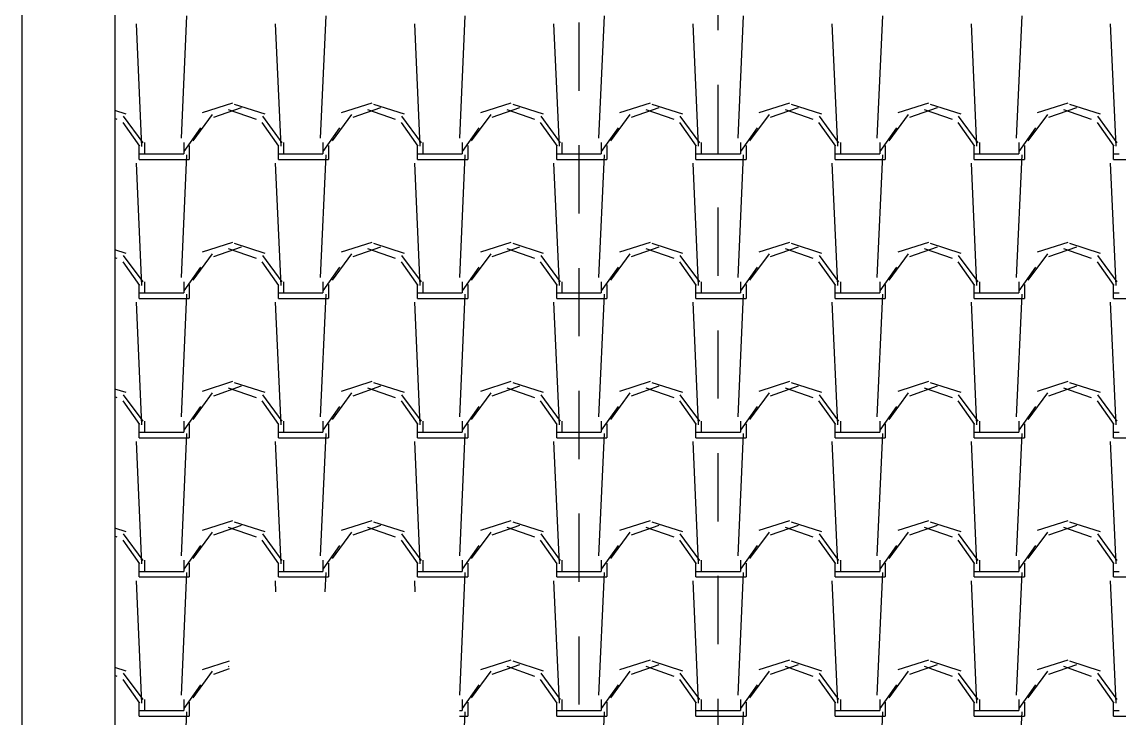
# Model space of a CAD drawing. Header units: millimetres. Extents: x 3923 to 4007, y 744 to 863.
# Drawn here: x 3930.972 to 3932.983, y 839.611 to 840.886 of the extents above; entities that cross this region are included whole.
import ezdxf

# ---------------------------------------------------------------- set-up
doc = ezdxf.new("R2010")
doc.units = ezdxf.units.MM
doc.linetypes.add('HIDDEN2', pattern=[0.1875, 0.125, -0.0625])
doc.layers.add('-HIDRO', color=8, linetype='Continuous')

msp = doc.modelspace()

# ---------------------------------------------------------------- linework, layer by layer
at = {"layer": '-HIDRO'}
for p, q in [((3930.9722, 855.7515), (3930.9722, 834.9143)), ((3931.1423, 854.5608), (3931.1423, 835.0844))]:
    msp.add_line(p, q, dxfattribs=at)
at = {"layer": '-HIDRO', "linetype": 'HIDDEN2'}
for p, q in [((3931.9928, 853.7103), (3931.9928, 835.9349)), ((3932.2479, 846.396), (3932.2479, 836.19))]:
    msp.add_line(p, q, dxfattribs=at)
at = {"layer": '-HIDRO', "linetype": 'Continuous'}
for p, q in [((3931.2644, 840.6731), (3931.2746, 840.8977)), ((3931.5195, 840.6731), (3931.5297, 840.8977)), ((3931.7747, 840.6731), (3931.7849, 840.8977)), ((3932.0298, 840.6731), (3932.04, 840.8977)), ((3932.285, 840.6731), (3932.2952, 840.8977)), ((3932.5401, 840.6731), (3932.5503, 840.8977)), ((3932.7953, 840.6731), (3932.8055, 840.8977)), ((3931.1921, 840.6583), (3931.1819, 840.8829)), ((3931.4472, 840.6584), (3931.437, 840.8829)), ((3931.7024, 840.6584), (3931.6922, 840.8829)), ((3931.9575, 840.6584), (3931.9473, 840.8829)), ((3932.2127, 840.6584), (3932.2025, 840.8829)), ((3932.4678, 840.6584), (3932.4576, 840.8829)), ((3932.723, 840.6584), (3932.7128, 840.8829)), ((3932.9781, 840.6584), (3932.9679, 840.8829)), ((3931.3584, 840.7374), (3931.3023, 840.7195)), ((3931.6135, 840.7374), (3931.5574, 840.7195)), ((3931.8687, 840.7374), (3931.8126, 840.7195)), ((3932.1238, 840.7374), (3932.0677, 840.7195)), ((3932.379, 840.7374), (3932.3229, 840.7195)), ((3932.6341, 840.7374), (3932.578, 840.7195)), ((3932.8893, 840.7374), (3932.8332, 840.7195)), ((3931.1631, 840.7173), (3931.1423, 840.7239)), ((3931.3212, 840.7168), (3931.2855, 840.6683)), ((3931.3743, 840.7289), (3931.3233, 840.711)), ((3931.4022, 840.7076), (3931.3511, 840.7255)), ((3931.4182, 840.7173), (3931.3621, 840.7351)), ((3931.5763, 840.7168), (3931.5406, 840.6683)), ((3931.6295, 840.7289), (3931.5785, 840.711)), ((3931.6573, 840.7076), (3931.6063, 840.7255)), ((3931.6734, 840.7173), (3931.6172, 840.7351)), ((3931.8315, 840.7168), (3931.7958, 840.6683)), ((3931.8846, 840.7289), (3931.8336, 840.711)), ((3931.9125, 840.7076), (3931.8614, 840.7255)), ((3931.9285, 840.7173), (3931.8724, 840.7351)), ((3932.0866, 840.7168), (3932.0509, 840.6683)), ((3932.1398, 840.7289), (3932.0888, 840.711)), ((3932.1676, 840.7076), (3932.1166, 840.7255)), ((3932.1837, 840.7173), (3932.1275, 840.7351)), ((3932.3418, 840.7168), (3932.3061, 840.6683)), ((3932.3949, 840.7289), (3932.3439, 840.711)), ((3932.4228, 840.7076), (3932.3717, 840.7255)), ((3932.4388, 840.7173), (3932.3827, 840.7351)), ((3932.5969, 840.7168), (3932.5612, 840.6683)), ((3932.6501, 840.7289), (3932.5991, 840.711)), ((3932.6779, 840.7076), (3932.6269, 840.7255)), ((3932.694, 840.7173), (3932.6378, 840.7351)), ((3932.8521, 840.7168), (3932.8164, 840.6683)), ((3932.9052, 840.7289), (3932.8542, 840.711)), ((3932.9331, 840.7076), (3932.882, 840.7255)), ((3932.9491, 840.7173), (3932.893, 840.7351)), ((3931.147, 840.7076), (3931.1423, 840.7093)), ((3931.1882, 840.6587), (3931.1576, 840.702)), ((3931.1942, 840.6649), (3931.1585, 840.7134)), ((3931.4433, 840.6587), (3931.4127, 840.702)), ((3931.4493, 840.6649), (3931.4136, 840.7134)), ((3931.6985, 840.6587), (3931.6679, 840.702)), ((3931.7045, 840.6649), (3931.6687, 840.7134)), ((3931.9537, 840.6587), (3931.923, 840.702)), ((3931.9596, 840.6649), (3931.9239, 840.7134)), ((3932.2088, 840.6587), (3932.1782, 840.702)), ((3932.2148, 840.6649), (3932.179, 840.7134)), ((3932.464, 840.6587), (3932.4333, 840.702)), ((3932.4699, 840.6649), (3932.4342, 840.7134)), ((3932.7191, 840.6586), (3932.6885, 840.702)), ((3932.7251, 840.6649), (3932.6893, 840.7134)), ((3932.9743, 840.6586), (3932.9436, 840.702)), ((3932.9802, 840.6649), (3932.9445, 840.7134)), ((3931.2995, 840.692), (3931.2688, 840.6486)), ((3931.5546, 840.692), (3931.524, 840.6486)), ((3931.8098, 840.692), (3931.7792, 840.6486)), ((3932.0649, 840.692), (3932.0343, 840.6486)), ((3932.3201, 840.692), (3932.2895, 840.6486)), ((3932.5752, 840.692), (3932.5446, 840.6486)), ((3932.8304, 840.692), (3932.7998, 840.6486)), ((3931.1872, 840.6345), (3931.1872, 840.6601)), ((3931.1974, 840.6447), (3931.1974, 840.6652)), ((3931.2688, 840.6652), (3931.2688, 840.6447)), ((3931.279, 840.6601), (3931.279, 840.6345)), ((3931.4423, 840.6345), (3931.4423, 840.6601)), ((3931.4525, 840.6447), (3931.4525, 840.6652)), ((3931.524, 840.6652), (3931.524, 840.6447)), ((3931.5342, 840.6601), (3931.5342, 840.6345)), ((3931.6975, 840.6345), (3931.6975, 840.6601)), ((3931.7077, 840.6447), (3931.7077, 840.6652)), ((3931.7791, 840.6652), (3931.7791, 840.6447)), ((3931.7893, 840.6601), (3931.7893, 840.6345)), ((3931.9526, 840.6345), (3931.9526, 840.6601)), ((3931.9628, 840.6447), (3931.9628, 840.6652)), ((3932.0343, 840.6652), (3932.0343, 840.6447)), ((3932.0445, 840.6601), (3932.0445, 840.6345)), ((3932.2078, 840.6345), (3932.2078, 840.6601)), ((3932.218, 840.6447), (3932.218, 840.6652)), ((3932.2894, 840.6652), (3932.2894, 840.6447)), ((3932.2996, 840.6601), (3932.2996, 840.6345)), ((3932.4629, 840.6345), (3932.4629, 840.6601)), ((3932.4731, 840.6447), (3932.4731, 840.6652)), ((3932.5446, 840.6652), (3932.5446, 840.6447)), ((3932.5548, 840.6601), (3932.5548, 840.6345)), ((3932.7181, 840.6345), (3932.7181, 840.6601)), ((3932.7283, 840.6447), (3932.7283, 840.6652)), ((3932.7997, 840.6652), (3932.7997, 840.6447)), ((3932.8099, 840.6601), (3932.8099, 840.6345)), ((3932.9732, 840.6345), (3932.9732, 840.6601)), ((3931.1872, 840.6447), (3931.1974, 840.6447)), ((3931.1974, 840.6447), (3931.2688, 840.6447)), ((3931.2644, 840.418), (3931.2746, 840.6425)), ((3931.4423, 840.6447), (3931.4525, 840.6447)), ((3931.4525, 840.6447), (3931.524, 840.6447)), ((3931.5195, 840.418), (3931.5297, 840.6425)), ((3931.6975, 840.6447), (3931.7077, 840.6447)), ((3931.7077, 840.6447), (3931.7791, 840.6447)), ((3931.7747, 840.418), (3931.7849, 840.6425)), ((3931.9526, 840.6447), (3931.9628, 840.6447)), ((3931.9628, 840.6447), (3932.0343, 840.6447)), ((3932.0298, 840.418), (3932.04, 840.6425)), ((3932.2078, 840.6447), (3932.218, 840.6447)), ((3932.218, 840.6447), (3932.2894, 840.6447)), ((3932.285, 840.418), (3932.2952, 840.6425)), ((3932.4629, 840.6447), (3932.4731, 840.6447)), ((3932.4731, 840.6447), (3932.5446, 840.6447)), ((3932.5401, 840.418), (3932.5503, 840.6425)), ((3932.7181, 840.6447), (3932.7283, 840.6447)), ((3932.7283, 840.6447), (3932.7997, 840.6447)), ((3932.7953, 840.418), (3932.8055, 840.6425)), ((3932.9732, 840.6447), (3932.9834, 840.6447)), ((3931.1921, 840.4032), (3931.1819, 840.6277)), ((3931.1872, 840.6345), (3931.1974, 840.6345)), ((3931.1974, 840.6345), (3931.279, 840.6345)), ((3931.4472, 840.4032), (3931.437, 840.6277)), ((3931.4423, 840.6345), (3931.4525, 840.6345)), ((3931.4525, 840.6345), (3931.5342, 840.6345)), ((3931.7024, 840.4032), (3931.6922, 840.6277)), ((3931.6975, 840.6345), (3931.7077, 840.6345)), ((3931.7077, 840.6345), (3931.7893, 840.6345)), ((3931.9575, 840.4032), (3931.9473, 840.6277)), ((3931.9526, 840.6345), (3931.9628, 840.6345)), ((3931.9628, 840.6345), (3932.0445, 840.6345)), ((3932.2127, 840.4032), (3932.2025, 840.6277)), ((3932.2078, 840.6345), (3932.218, 840.6345)), ((3932.218, 840.6345), (3932.2996, 840.6345)), ((3932.4678, 840.4032), (3932.4576, 840.6277)), ((3932.4629, 840.6345), (3932.4731, 840.6345)), ((3932.4731, 840.6345), (3932.5548, 840.6345)), ((3932.723, 840.4032), (3932.7128, 840.6277)), ((3932.7181, 840.6345), (3932.7283, 840.6345)), ((3932.7283, 840.6345), (3932.8099, 840.6345)), ((3932.9781, 840.4032), (3932.9679, 840.6277)), ((3932.9732, 840.6345), (3932.9834, 840.6345)), ((3932.9834, 840.6345), (3933.0651, 840.6345)), ((3931.3584, 840.4822), (3931.3023, 840.4644)), ((3931.4182, 840.4621), (3931.3621, 840.48)), ((3931.6135, 840.4822), (3931.5574, 840.4644)), ((3931.6734, 840.4621), (3931.6172, 840.48)), ((3931.8687, 840.4822), (3931.8126, 840.4644)), ((3931.9285, 840.4621), (3931.8724, 840.48)), ((3932.1238, 840.4822), (3932.0677, 840.4644)), ((3932.1837, 840.4621), (3932.1275, 840.48)), ((3932.379, 840.4822), (3932.3229, 840.4644)), ((3932.4388, 840.4621), (3932.3827, 840.48)), ((3932.6341, 840.4822), (3932.578, 840.4644)), ((3932.694, 840.4621), (3932.6378, 840.48)), ((3932.8893, 840.4822), (3932.8332, 840.4644)), ((3932.9491, 840.4621), (3932.893, 840.48)), ((3931.1631, 840.4621), (3931.1423, 840.4687)), ((3931.147, 840.4525), (3931.1423, 840.4541)), ((3931.1942, 840.4098), (3931.1585, 840.4582)), ((3931.3212, 840.4616), (3931.2855, 840.4132)), ((3931.3743, 840.4737), (3931.3233, 840.4559)), ((3931.4022, 840.4525), (3931.3511, 840.4703)), ((3931.4493, 840.4098), (3931.4136, 840.4582)), ((3931.5763, 840.4616), (3931.5406, 840.4132)), ((3931.6295, 840.4737), (3931.5785, 840.4559)), ((3931.6573, 840.4525), (3931.6063, 840.4703)), ((3931.7045, 840.4098), (3931.6687, 840.4582)), ((3931.8315, 840.4616), (3931.7958, 840.4132)), ((3931.8846, 840.4737), (3931.8336, 840.4559)), ((3931.9125, 840.4525), (3931.8614, 840.4703)), ((3931.9596, 840.4098), (3931.9239, 840.4582)), ((3932.0866, 840.4616), (3932.0509, 840.4132)), ((3932.1398, 840.4737), (3932.0888, 840.4559)), ((3932.1676, 840.4525), (3932.1166, 840.4703)), ((3932.2148, 840.4098), (3932.179, 840.4582)), ((3932.3418, 840.4616), (3932.3061, 840.4132)), ((3932.3949, 840.4737), (3932.3439, 840.4559)), ((3932.4228, 840.4525), (3932.3717, 840.4703)), ((3932.4699, 840.4098), (3932.4342, 840.4582)), ((3932.5969, 840.4616), (3932.5612, 840.4132)), ((3932.6501, 840.4737), (3932.5991, 840.4559)), ((3932.6779, 840.4525), (3932.6269, 840.4703)), ((3932.7251, 840.4098), (3932.6893, 840.4582)), ((3932.8521, 840.4616), (3932.8164, 840.4132)), ((3932.9052, 840.4737), (3932.8542, 840.4559)), ((3932.9331, 840.4525), (3932.882, 840.4703)), ((3932.9802, 840.4098), (3932.9445, 840.4582)), ((3931.1882, 840.4035), (3931.1576, 840.4469)), ((3931.2995, 840.4368), (3931.2688, 840.3935)), ((3931.4433, 840.4035), (3931.4127, 840.4469)), ((3931.5546, 840.4368), (3931.524, 840.3935)), ((3931.6985, 840.4035), (3931.6679, 840.4469)), ((3931.8098, 840.4368), (3931.7792, 840.3935)), ((3931.9537, 840.4035), (3931.923, 840.4469)), ((3932.0649, 840.4368), (3932.0343, 840.3935)), ((3932.2088, 840.4035), (3932.1782, 840.4469)), ((3932.3201, 840.4368), (3932.2895, 840.3935)), ((3932.464, 840.4035), (3932.4333, 840.4469)), ((3932.5752, 840.4368), (3932.5446, 840.3935)), ((3932.7191, 840.4035), (3932.6885, 840.4469)), ((3932.8304, 840.4368), (3932.7998, 840.3935)), ((3932.9743, 840.4035), (3932.9436, 840.4469)), ((3931.1872, 840.3794), (3931.1872, 840.4049)), ((3931.1974, 840.3896), (3931.1974, 840.41)), ((3931.2688, 840.41), (3931.2688, 840.3896)), ((3931.279, 840.4049), (3931.279, 840.3794)), ((3931.4423, 840.3794), (3931.4423, 840.4049)), ((3931.4525, 840.3896), (3931.4525, 840.41)), ((3931.524, 840.41), (3931.524, 840.3896)), ((3931.5342, 840.4049), (3931.5342, 840.3794)), ((3931.6975, 840.3794), (3931.6975, 840.4049)), ((3931.7077, 840.3896), (3931.7077, 840.41)), ((3931.7791, 840.41), (3931.7791, 840.3896)), ((3931.7893, 840.4049), (3931.7893, 840.3794)), ((3931.9526, 840.3794), (3931.9526, 840.4049)), ((3931.9628, 840.3896), (3931.9628, 840.41)), ((3932.0343, 840.41), (3932.0343, 840.3896)), ((3932.0445, 840.4049), (3932.0445, 840.3794)), ((3932.2078, 840.3794), (3932.2078, 840.4049)), ((3932.218, 840.3896), (3932.218, 840.41)), ((3932.2894, 840.41), (3932.2894, 840.3896)), ((3932.2996, 840.4049), (3932.2996, 840.3794)), ((3932.4629, 840.3794), (3932.4629, 840.4049)), ((3932.4731, 840.3896), (3932.4731, 840.41)), ((3932.5446, 840.41), (3932.5446, 840.3896)), ((3932.5548, 840.4049), (3932.5548, 840.3794)), ((3932.7181, 840.3794), (3932.7181, 840.4049)), ((3932.7283, 840.3896), (3932.7283, 840.41)), ((3932.7997, 840.41), (3932.7997, 840.3896)), ((3932.8099, 840.4049), (3932.8099, 840.3794)), ((3932.9732, 840.3794), (3932.9732, 840.4049)), ((3931.1872, 840.3896), (3931.1974, 840.3896)), ((3931.1872, 840.3794), (3931.1974, 840.3794)), ((3931.1974, 840.3896), (3931.2688, 840.3896)), ((3931.1974, 840.3794), (3931.279, 840.3794)), ((3931.2644, 840.1628), (3931.2746, 840.3874)), ((3931.4423, 840.3896), (3931.4525, 840.3896)), ((3931.4423, 840.3794), (3931.4525, 840.3794)), ((3931.4525, 840.3896), (3931.524, 840.3896)), ((3931.4525, 840.3794), (3931.5342, 840.3794)), ((3931.5195, 840.1628), (3931.5297, 840.3874)), ((3931.6975, 840.3896), (3931.7077, 840.3896)), ((3931.6975, 840.3794), (3931.7077, 840.3794)), ((3931.7077, 840.3896), (3931.7791, 840.3896)), ((3931.7077, 840.3794), (3931.7893, 840.3794)), ((3931.7747, 840.1628), (3931.7849, 840.3874)), ((3931.9526, 840.3896), (3931.9628, 840.3896)), ((3931.9526, 840.3794), (3931.9628, 840.3794)), ((3931.9628, 840.3896), (3932.0343, 840.3896)), ((3931.9628, 840.3794), (3932.0445, 840.3794)), ((3932.0298, 840.1628), (3932.04, 840.3874)), ((3932.2078, 840.3896), (3932.218, 840.3896)), ((3932.2078, 840.3794), (3932.218, 840.3794)), ((3932.218, 840.3896), (3932.2894, 840.3896)), ((3932.218, 840.3794), (3932.2996, 840.3794)), ((3932.285, 840.1628), (3932.2952, 840.3874)), ((3932.4629, 840.3896), (3932.4731, 840.3896)), ((3932.4629, 840.3794), (3932.4731, 840.3794)), ((3932.4731, 840.3896), (3932.5446, 840.3896)), ((3932.4731, 840.3794), (3932.5548, 840.3794)), ((3932.5401, 840.1628), (3932.5503, 840.3874)), ((3932.7181, 840.3896), (3932.7283, 840.3896)), ((3932.7181, 840.3794), (3932.7283, 840.3794)), ((3932.7283, 840.3896), (3932.7997, 840.3896)), ((3932.7283, 840.3794), (3932.8099, 840.3794)), ((3932.7953, 840.1628), (3932.8055, 840.3874)), ((3932.9732, 840.3896), (3932.9834, 840.3896)), ((3932.9732, 840.3794), (3932.9834, 840.3794)), ((3932.9834, 840.3794), (3933.0651, 840.3794)), ((3931.1921, 840.148), (3931.1819, 840.3726)), ((3931.4472, 840.148), (3931.437, 840.3726)), ((3931.7024, 840.1481), (3931.6922, 840.3726)), ((3931.9575, 840.1481), (3931.9473, 840.3726)), ((3932.2127, 840.1481), (3932.2025, 840.3726)), ((3932.4678, 840.1481), (3932.4576, 840.3726)), ((3932.723, 840.1481), (3932.7128, 840.3726)), ((3932.9781, 840.1481), (3932.9679, 840.3726)), ((3931.1631, 840.207), (3931.1423, 840.2136)), ((3931.3584, 840.2271), (3931.3023, 840.2092)), ((3931.3743, 840.2186), (3931.3233, 840.2007)), ((3931.4022, 840.1973), (3931.3511, 840.2152)), ((3931.4182, 840.207), (3931.3621, 840.2248)), ((3931.6135, 840.2271), (3931.5574, 840.2092)), ((3931.6295, 840.2186), (3931.5785, 840.2007)), ((3931.6573, 840.1973), (3931.6063, 840.2152)), ((3931.6734, 840.207), (3931.6172, 840.2248)), ((3931.8687, 840.2271), (3931.8126, 840.2092)), ((3931.8846, 840.2186), (3931.8336, 840.2007)), ((3931.9125, 840.1973), (3931.8614, 840.2152)), ((3931.9285, 840.207), (3931.8724, 840.2248)), ((3932.1238, 840.2271), (3932.0677, 840.2092)), ((3932.1398, 840.2186), (3932.0888, 840.2007)), ((3932.1676, 840.1973), (3932.1166, 840.2152)), ((3932.1837, 840.207), (3932.1275, 840.2248)), ((3932.379, 840.2271), (3932.3229, 840.2092)), ((3932.3949, 840.2186), (3932.3439, 840.2007)), ((3932.4228, 840.1973), (3932.3717, 840.2152)), ((3932.4388, 840.207), (3932.3827, 840.2248)), ((3932.6341, 840.2271), (3932.578, 840.2092)), ((3932.6501, 840.2186), (3932.5991, 840.2007)), ((3932.6779, 840.1973), (3932.6269, 840.2152)), ((3932.694, 840.207), (3932.6378, 840.2248)), ((3932.8893, 840.2271), (3932.8332, 840.2092)), ((3932.9052, 840.2186), (3932.8542, 840.2007)), ((3932.9331, 840.1973), (3932.882, 840.2152)), ((3932.9491, 840.207), (3932.893, 840.2248)), ((3931.147, 840.1973), (3931.1423, 840.199)), ((3931.1942, 840.1546), (3931.1585, 840.2031)), ((3931.3212, 840.2065), (3931.2855, 840.158)), ((3931.4493, 840.1546), (3931.4136, 840.2031)), ((3931.5763, 840.2065), (3931.5406, 840.158)), ((3931.7045, 840.1546), (3931.6687, 840.2031)), ((3931.8315, 840.2065), (3931.7958, 840.158)), ((3931.9596, 840.1546), (3931.9239, 840.2031)), ((3932.0866, 840.2065), (3932.0509, 840.158)), ((3932.2148, 840.1546), (3932.179, 840.2031)), ((3932.3418, 840.2065), (3932.3061, 840.158)), ((3932.4699, 840.1546), (3932.4342, 840.2031)), ((3932.5969, 840.2065), (3932.5612, 840.158)), ((3932.7251, 840.1546), (3932.6893, 840.2031)), ((3932.8521, 840.2065), (3932.8164, 840.158)), ((3932.9802, 840.1546), (3932.9445, 840.2031)), ((3931.1882, 840.1484), (3931.1576, 840.1917)), ((3931.2995, 840.1817), (3931.2688, 840.1383)), ((3931.4433, 840.1484), (3931.4127, 840.1917)), ((3931.5546, 840.1817), (3931.524, 840.1383)), ((3931.6985, 840.1484), (3931.6679, 840.1917)), ((3931.8098, 840.1817), (3931.7792, 840.1383)), ((3931.9536, 840.1484), (3931.923, 840.1917)), ((3932.0649, 840.1817), (3932.0343, 840.1383)), ((3932.2088, 840.1484), (3932.1782, 840.1917)), ((3932.3201, 840.1817), (3932.2895, 840.1383)), ((3932.464, 840.1484), (3932.4333, 840.1917)), ((3932.5752, 840.1817), (3932.5446, 840.1383)), ((3932.7191, 840.1484), (3932.6885, 840.1917)), ((3932.8304, 840.1817), (3932.7998, 840.1383)), ((3932.9743, 840.1483), (3932.9436, 840.1917)), ((3931.1974, 840.1344), (3931.1974, 840.1549)), ((3931.2688, 840.1549), (3931.2688, 840.1344)), ((3931.4525, 840.1344), (3931.4525, 840.1549)), ((3931.524, 840.1549), (3931.524, 840.1344)), ((3931.7077, 840.1344), (3931.7077, 840.1549)), ((3931.7791, 840.1549), (3931.7791, 840.1344)), ((3931.9628, 840.1344), (3931.9628, 840.1549)), ((3932.0343, 840.1549), (3932.0343, 840.1344)), ((3932.218, 840.1344), (3932.218, 840.1549)), ((3932.2894, 840.1549), (3932.2894, 840.1344)), ((3932.4731, 840.1344), (3932.4731, 840.1549)), ((3932.5446, 840.1549), (3932.5446, 840.1344)), ((3932.7283, 840.1344), (3932.7283, 840.1549)), ((3932.7997, 840.1549), (3932.7997, 840.1344)), ((3931.1872, 840.1242), (3931.1872, 840.1498)), ((3931.1872, 840.1344), (3931.1974, 840.1344)), ((3931.1974, 840.1344), (3931.2688, 840.1344)), ((3931.2644, 839.9077), (3931.2746, 840.1322)), ((3931.279, 840.1498), (3931.279, 840.1242)), ((3931.4423, 840.1242), (3931.4423, 840.1498)), ((3931.4423, 840.1344), (3931.4525, 840.1344)), ((3931.4525, 840.1344), (3931.524, 840.1344)), ((3931.5195, 839.9077), (3931.5297, 840.1322)), ((3931.5342, 840.1498), (3931.5342, 840.1242)), ((3931.6975, 840.1242), (3931.6975, 840.1498)), ((3931.6975, 840.1344), (3931.7077, 840.1344)), ((3931.7077, 840.1344), (3931.7791, 840.1344)), ((3931.7747, 839.9077), (3931.7849, 840.1322)), ((3931.7893, 840.1498), (3931.7893, 840.1242)), ((3931.9526, 840.1242), (3931.9526, 840.1498)), ((3931.9526, 840.1344), (3931.9628, 840.1344)), ((3931.9628, 840.1344), (3932.0343, 840.1344)), ((3932.0298, 839.9077), (3932.04, 840.1322)), ((3932.0445, 840.1498), (3932.0445, 840.1242)), ((3932.2078, 840.1242), (3932.2078, 840.1498)), ((3932.2078, 840.1344), (3932.218, 840.1344)), ((3932.218, 840.1344), (3932.2894, 840.1344)), ((3932.285, 839.9077), (3932.2952, 840.1322)), ((3932.2996, 840.1498), (3932.2996, 840.1242)), ((3932.4629, 840.1242), (3932.4629, 840.1498)), ((3932.4629, 840.1344), (3932.4731, 840.1344)), ((3932.4731, 840.1344), (3932.5446, 840.1344)), ((3932.5401, 839.9077), (3932.5503, 840.1322)), ((3932.5548, 840.1498), (3932.5548, 840.1242)), ((3932.7181, 840.1242), (3932.7181, 840.1498)), ((3932.7181, 840.1344), (3932.7283, 840.1344)), ((3932.7283, 840.1344), (3932.7997, 840.1344)), ((3932.7953, 839.9077), (3932.8055, 840.1322)), ((3932.8099, 840.1498), (3932.8099, 840.1242)), ((3932.9732, 840.1242), (3932.9732, 840.1498)), ((3932.9732, 840.1344), (3932.9834, 840.1344)), ((3931.1921, 839.8929), (3931.1819, 840.1174)), ((3931.1872, 840.1242), (3931.1974, 840.1242)), ((3931.1974, 840.1242), (3931.279, 840.1242)), ((3931.4472, 839.8929), (3931.437, 840.1174)), ((3931.4423, 840.1242), (3931.4525, 840.1242)), ((3931.4525, 840.1242), (3931.5342, 840.1242)), ((3931.7024, 839.8929), (3931.6922, 840.1174)), ((3931.6975, 840.1242), (3931.7077, 840.1242)), ((3931.7077, 840.1242), (3931.7893, 840.1242)), ((3931.9575, 839.8929), (3931.9473, 840.1174)), ((3931.9526, 840.1242), (3931.9628, 840.1242)), ((3931.9628, 840.1242), (3932.0445, 840.1242)), ((3932.2127, 839.8929), (3932.2025, 840.1174)), ((3932.2078, 840.1242), (3932.218, 840.1242)), ((3932.218, 840.1242), (3932.2996, 840.1242)), ((3932.4678, 839.8929), (3932.4576, 840.1174)), ((3932.4629, 840.1242), (3932.4731, 840.1242)), ((3932.4731, 840.1242), (3932.5548, 840.1242)), ((3932.723, 839.8929), (3932.7128, 840.1174)), ((3932.7181, 840.1242), (3932.7283, 840.1242)), ((3932.7283, 840.1242), (3932.8099, 840.1242)), ((3932.9781, 839.8929), (3932.9679, 840.1174)), ((3932.9732, 840.1242), (3932.9834, 840.1242)), ((3932.9834, 840.1242), (3933.0651, 840.1242)), ((3931.3584, 839.9719), (3931.3023, 839.9541)), ((3931.6135, 839.9719), (3931.5574, 839.9541)), ((3931.8687, 839.9719), (3931.8126, 839.9541)), ((3932.1238, 839.9719), (3932.0677, 839.9541)), ((3932.379, 839.9719), (3932.3229, 839.9541)), ((3932.6341, 839.9719), (3932.578, 839.9541)), ((3932.8893, 839.9719), (3932.8332, 839.9541)), ((3931.1631, 839.9518), (3931.1423, 839.9584)), ((3931.3212, 839.9513), (3931.2855, 839.9029)), ((3931.3743, 839.9634), (3931.3233, 839.9456)), ((3931.4022, 839.9421), (3931.3511, 839.96)), ((3931.4182, 839.9518), (3931.3621, 839.9697)), ((3931.5763, 839.9513), (3931.5406, 839.9029)), ((3931.6295, 839.9634), (3931.5785, 839.9456)), ((3931.6573, 839.9421), (3931.6063, 839.96)), ((3931.6734, 839.9518), (3931.6172, 839.9697)), ((3931.8315, 839.9513), (3931.7958, 839.9029)), ((3931.8846, 839.9634), (3931.8336, 839.9456)), ((3931.9125, 839.9421), (3931.8614, 839.96)), ((3931.9285, 839.9518), (3931.8724, 839.9697)), ((3932.0866, 839.9513), (3932.0509, 839.9029)), ((3932.1398, 839.9634), (3932.0888, 839.9456)), ((3932.1676, 839.9421), (3932.1166, 839.96)), ((3932.1837, 839.9518), (3932.1275, 839.9697)), ((3932.3418, 839.9513), (3932.3061, 839.9029)), ((3932.3949, 839.9634), (3932.3439, 839.9456)), ((3932.4228, 839.9421), (3932.3717, 839.96)), ((3932.4388, 839.9518), (3932.3827, 839.9697)), ((3932.5969, 839.9513), (3932.5612, 839.9029)), ((3932.6501, 839.9634), (3932.5991, 839.9456)), ((3932.6779, 839.9421), (3932.6269, 839.96)), ((3932.694, 839.9518), (3932.6378, 839.9697)), ((3932.8521, 839.9513), (3932.8164, 839.9029)), ((3932.9052, 839.9634), (3932.8542, 839.9456)), ((3932.9331, 839.9421), (3932.882, 839.96)), ((3932.9491, 839.9518), (3932.893, 839.9697)), ((3931.147, 839.9421), (3931.1423, 839.9438)), ((3931.1882, 839.8932), (3931.1576, 839.9366)), ((3931.1942, 839.8995), (3931.1585, 839.9479)), ((3931.4433, 839.8932), (3931.4127, 839.9366)), ((3931.4493, 839.8995), (3931.4136, 839.9479)), ((3931.6985, 839.8932), (3931.6679, 839.9366)), ((3931.7045, 839.8995), (3931.6688, 839.9479)), ((3931.9536, 839.8932), (3931.923, 839.9366)), ((3931.9596, 839.8995), (3931.9239, 839.9479)), ((3932.2088, 839.8932), (3932.1782, 839.9366)), ((3932.2148, 839.8995), (3932.179, 839.9479)), ((3932.464, 839.8932), (3932.4333, 839.9366)), ((3932.4699, 839.8995), (3932.4342, 839.9479)), ((3932.7191, 839.8932), (3932.6885, 839.9366)), ((3932.7251, 839.8995), (3932.6893, 839.9479)), ((3932.9743, 839.8932), (3932.9436, 839.9366)), ((3932.9802, 839.8995), (3932.9445, 839.9479)), ((3931.2995, 839.9265), (3931.2689, 839.8832)), ((3931.5546, 839.9265), (3931.524, 839.8832)), ((3931.8098, 839.9265), (3931.7792, 839.8832)), ((3932.0649, 839.9265), (3932.0343, 839.8832)), ((3932.3201, 839.9265), (3932.2895, 839.8832)), ((3932.5752, 839.9266), (3932.5446, 839.8832)), ((3932.8304, 839.9266), (3932.7998, 839.8832)), ((3931.1872, 839.8691), (3931.1872, 839.8946)), ((3931.1974, 839.8793), (3931.1974, 839.8997)), ((3931.2688, 839.8997), (3931.2688, 839.8793)), ((3931.279, 839.8946), (3931.279, 839.8691)), ((3931.4423, 839.8691), (3931.4423, 839.8946)), ((3931.4525, 839.8793), (3931.4525, 839.8997)), ((3931.524, 839.8997), (3931.524, 839.8793)), ((3931.5342, 839.8946), (3931.5342, 839.8691)), ((3931.6975, 839.8691), (3931.6975, 839.8946)), ((3931.7077, 839.8793), (3931.7077, 839.8997)), ((3931.7791, 839.8997), (3931.7791, 839.8793)), ((3931.7893, 839.8946), (3931.7893, 839.8691)), ((3931.9526, 839.8691), (3931.9526, 839.8946)), ((3931.9628, 839.8793), (3931.9628, 839.8997)), ((3932.0343, 839.8997), (3932.0343, 839.8793)), ((3932.0445, 839.8946), (3932.0445, 839.8691)), ((3932.2078, 839.8691), (3932.2078, 839.8946)), ((3932.218, 839.8793), (3932.218, 839.8997)), ((3932.2894, 839.8997), (3932.2894, 839.8793)), ((3932.2996, 839.8946), (3932.2996, 839.8691)), ((3932.4629, 839.8691), (3932.4629, 839.8946)), ((3932.4731, 839.8793), (3932.4731, 839.8997)), ((3932.5446, 839.8997), (3932.5446, 839.8793)), ((3932.5548, 839.8946), (3932.5548, 839.8691)), ((3932.7181, 839.8691), (3932.7181, 839.8946)), ((3932.7283, 839.8793), (3932.7283, 839.8997)), ((3932.7997, 839.8997), (3932.7997, 839.8793)), ((3932.8099, 839.8946), (3932.8099, 839.8691)), ((3932.9732, 839.8691), (3932.9732, 839.8946)), ((3931.1872, 839.8793), (3931.1974, 839.8793)), ((3931.1974, 839.8793), (3931.2688, 839.8793)), ((3931.2644, 839.6525), (3931.2746, 839.8771)), ((3931.4423, 839.8793), (3931.4525, 839.8793)), ((3931.4525, 839.8793), (3931.524, 839.8793)), ((3931.5281, 839.8421), (3931.5297, 839.8771)), ((3931.6975, 839.8793), (3931.7077, 839.8793)), ((3931.7077, 839.8793), (3931.7791, 839.8793)), ((3931.7747, 839.6525), (3931.7849, 839.8771)), ((3931.9526, 839.8793), (3931.9628, 839.8793)), ((3931.9628, 839.8793), (3932.0343, 839.8793)), ((3932.0298, 839.6525), (3932.04, 839.8771)), ((3932.2078, 839.8793), (3932.218, 839.8793)), ((3932.218, 839.8793), (3932.2894, 839.8793)), ((3932.285, 839.6525), (3932.2952, 839.8771)), ((3932.4629, 839.8793), (3932.4731, 839.8793)), ((3932.4731, 839.8793), (3932.5446, 839.8793)), ((3932.5401, 839.6525), (3932.5503, 839.8771)), ((3932.7181, 839.8793), (3932.7283, 839.8793)), ((3932.7283, 839.8793), (3932.7997, 839.8793)), ((3932.7953, 839.6525), (3932.8055, 839.8771)), ((3932.9732, 839.8793), (3932.9834, 839.8793)), ((3931.1921, 839.6377), (3931.1819, 839.8623)), ((3931.1872, 839.8691), (3931.1974, 839.8691)), ((3931.1974, 839.8691), (3931.279, 839.8691)), ((3931.4379, 839.8421), (3931.437, 839.8623)), ((3931.4423, 839.8691), (3931.4525, 839.8691)), ((3931.4525, 839.8691), (3931.5342, 839.8691)), ((3931.6931, 839.8421), (3931.6922, 839.8623)), ((3931.6975, 839.8691), (3931.7077, 839.8691)), ((3931.7077, 839.8691), (3931.7893, 839.8691)), ((3931.9575, 839.6378), (3931.9473, 839.8623)), ((3931.9526, 839.8691), (3931.9628, 839.8691)), ((3931.9628, 839.8691), (3932.0445, 839.8691)), ((3932.2127, 839.6378), (3932.2025, 839.8623)), ((3932.2078, 839.8691), (3932.218, 839.8691)), ((3932.218, 839.8691), (3932.2996, 839.8691)), ((3932.4678, 839.6378), (3932.4576, 839.8623)), ((3932.4629, 839.8691), (3932.4731, 839.8691)), ((3932.4731, 839.8691), (3932.5548, 839.8691)), ((3932.723, 839.6378), (3932.7128, 839.8623)), ((3932.7181, 839.8691), (3932.7283, 839.8691)), ((3932.7283, 839.8691), (3932.8099, 839.8691)), ((3932.9781, 839.6378), (3932.9679, 839.8623)), ((3932.9732, 839.8691), (3932.9834, 839.8691)), ((3932.9834, 839.8691), (3933.0651, 839.8691)), ((3931.3521, 839.7148), (3931.3023, 839.6989)), ((3931.8687, 839.7168), (3931.8126, 839.6989)), ((3931.9285, 839.6967), (3931.8724, 839.7145)), ((3932.1238, 839.7168), (3932.0677, 839.6989)), ((3932.1837, 839.6967), (3932.1275, 839.7145)), ((3932.379, 839.7168), (3932.3229, 839.6989)), ((3932.4388, 839.6967), (3932.3827, 839.7145)), ((3932.6341, 839.7168), (3932.578, 839.6989)), ((3932.694, 839.6967), (3932.6378, 839.7145)), ((3932.8893, 839.7168), (3932.8332, 839.6989)), ((3932.9491, 839.6967), (3932.893, 839.7145)), ((3931.1631, 839.6967), (3931.1423, 839.7033)), ((3931.1942, 839.6443), (3931.1585, 839.6928)), ((3931.3212, 839.6962), (3931.2855, 839.6477)), ((3931.3521, 839.7005), (3931.3233, 839.6904)), ((3931.3521, 839.7045), (3931.3511, 839.7049)), ((3931.8315, 839.6962), (3931.7958, 839.6477)), ((3931.8846, 839.7083), (3931.8336, 839.6904)), ((3931.9125, 839.687), (3931.8614, 839.7049)), ((3931.9596, 839.6443), (3931.9239, 839.6928)), ((3932.0866, 839.6962), (3932.0509, 839.6477)), ((3932.1398, 839.7083), (3932.0888, 839.6904)), ((3932.1676, 839.687), (3932.1166, 839.7049)), ((3932.2148, 839.6443), (3932.179, 839.6928)), ((3932.3418, 839.6962), (3932.3061, 839.6477)), ((3932.3949, 839.7083), (3932.3439, 839.6904)), ((3932.4228, 839.687), (3932.3717, 839.7049)), ((3932.4699, 839.6443), (3932.4342, 839.6928)), ((3932.5969, 839.6962), (3932.5612, 839.6477)), ((3932.6501, 839.7083), (3932.5991, 839.6904)), ((3932.6779, 839.687), (3932.6269, 839.7049)), ((3932.7251, 839.6443), (3932.6893, 839.6928)), ((3932.8521, 839.6962), (3932.8163, 839.6477)), ((3932.9052, 839.7083), (3932.8542, 839.6904)), ((3932.9331, 839.687), (3932.882, 839.7049)), ((3932.9802, 839.6443), (3932.9445, 839.6928)), ((3931.147, 839.687), (3931.1423, 839.6887)), ((3931.1882, 839.6381), (3931.1576, 839.6814)), ((3931.2995, 839.6714), (3931.2689, 839.628)), ((3931.8098, 839.6714), (3931.7792, 839.628)), ((3931.9536, 839.6381), (3931.923, 839.6814)), ((3932.0649, 839.6714), (3932.0343, 839.628)), ((3932.2088, 839.6381), (3932.1782, 839.6814)), ((3932.3201, 839.6714), (3932.2895, 839.628)), ((3932.464, 839.6381), (3932.4333, 839.6814)), ((3932.5752, 839.6714), (3932.5446, 839.628)), ((3932.7191, 839.6381), (3932.6885, 839.6814)), ((3932.8304, 839.6714), (3932.7998, 839.628)), ((3932.9743, 839.6381), (3932.9436, 839.6814)), ((3931.1872, 839.6139), (3931.1872, 839.6395)), ((3931.1974, 839.6241), (3931.1974, 839.6446)), ((3931.2688, 839.6446), (3931.2688, 839.6241)), ((3931.279, 839.6395), (3931.279, 839.6139)), ((3931.7791, 839.6446), (3931.7791, 839.6241)), ((3931.7893, 839.6395), (3931.7893, 839.6139)), ((3931.9526, 839.6139), (3931.9526, 839.6395)), ((3931.9628, 839.6241), (3931.9628, 839.6446)), ((3932.0343, 839.6446), (3932.0343, 839.6241)), ((3932.0445, 839.6395), (3932.0445, 839.6139)), ((3932.2078, 839.6139), (3932.2078, 839.6395)), ((3932.218, 839.6241), (3932.218, 839.6446)), ((3932.2894, 839.6446), (3932.2894, 839.6241)), ((3932.2996, 839.6395), (3932.2996, 839.6139)), ((3932.4629, 839.6139), (3932.4629, 839.6395)), ((3932.4731, 839.6241), (3932.4731, 839.6446)), ((3932.5446, 839.6446), (3932.5446, 839.6241)), ((3932.5548, 839.6395), (3932.5548, 839.6139)), ((3932.7181, 839.6139), (3932.7181, 839.6395)), ((3932.7283, 839.6241), (3932.7283, 839.6446)), ((3932.7997, 839.6446), (3932.7997, 839.6241)), ((3932.8099, 839.6395), (3932.8099, 839.6139)), ((3932.9732, 839.6139), (3932.9732, 839.6395)), ((3931.1872, 839.6241), (3931.1974, 839.6241)), ((3931.1872, 839.6139), (3931.1974, 839.6139)), ((3931.1974, 839.6241), (3931.2688, 839.6241)), ((3931.1974, 839.6139), (3931.279, 839.6139)), ((3931.2644, 839.3974), (3931.2746, 839.6219)), ((3931.7741, 839.6241), (3931.7791, 839.6241)), ((3931.7741, 839.6139), (3931.7893, 839.6139)), ((3931.7747, 839.3974), (3931.7849, 839.6219)), ((3931.9526, 839.6241), (3931.9628, 839.6241)), ((3931.9526, 839.6139), (3931.9628, 839.6139)), ((3931.9628, 839.6241), (3932.0343, 839.6241)), ((3931.9628, 839.6139), (3932.0445, 839.6139)), ((3932.0298, 839.3974), (3932.04, 839.6219)), ((3932.2078, 839.6241), (3932.218, 839.6241)), ((3932.2078, 839.6139), (3932.218, 839.6139)), ((3932.218, 839.6241), (3932.2894, 839.6241)), ((3932.218, 839.6139), (3932.2996, 839.6139)), ((3932.285, 839.3974), (3932.2952, 839.6219)), ((3932.4629, 839.6241), (3932.4731, 839.6241)), ((3932.4629, 839.6139), (3932.4731, 839.6139)), ((3932.4731, 839.6241), (3932.5446, 839.6241)), ((3932.4731, 839.6139), (3932.5548, 839.6139)), ((3932.5401, 839.3974), (3932.5503, 839.6219)), ((3932.7181, 839.6241), (3932.7283, 839.6241)), ((3932.7181, 839.6139), (3932.7283, 839.6139)), ((3932.7283, 839.6241), (3932.7997, 839.6241)), ((3932.7283, 839.6139), (3932.8099, 839.6139)), ((3932.7953, 839.3974), (3932.8055, 839.6219)), ((3932.9732, 839.6241), (3932.9834, 839.6241)), ((3932.9732, 839.6139), (3932.9834, 839.6139)), ((3932.9834, 839.6139), (3933.0651, 839.6139))]:
    msp.add_line(p, q, dxfattribs=at)

doc.saveas('drawing.dxf')
